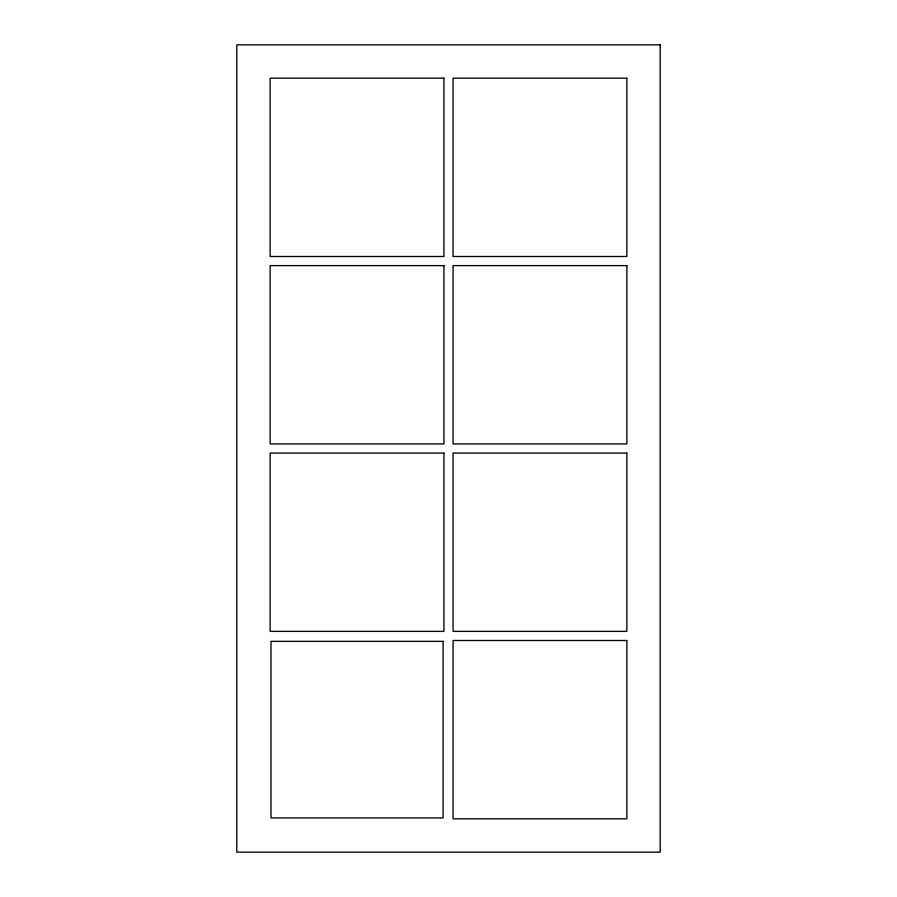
<?xml version="1.0" encoding="UTF-8"?>
<svg xmlns="http://www.w3.org/2000/svg" width="897" height="897" viewBox="0 0 897 897"><rect width="100%" height="100%" fill="white"/><g stroke="black" fill="none" stroke-linecap="round" stroke-linejoin="round"><path stroke-width="1.35" d="M660.192 44.85L236.808 44.85L236.808 852.15L660.192 852.15L660.192 44.85M443.937 78.185L270.143 78.185L270.143 256.497L443.937 256.497L443.937 78.185M626.857 78.185L453.063 78.185L453.063 256.497L626.857 256.497L626.857 78.185M443.937 265.624L270.143 265.624L270.143 443.937L443.937 443.937L443.937 265.624M626.857 265.624L453.063 265.624L453.063 443.937L626.857 443.937L626.857 265.624M443.937 453.063L270.143 453.063L270.143 631.376L443.937 631.376L443.937 453.063M626.857 453.063L453.063 453.063L453.063 631.376L626.857 631.376L626.857 453.063M626.857 640.503L453.063 640.503L453.063 818.815L626.857 818.815L626.857 640.503M443.073 641.366L271.006 641.366L271.006 817.941L443.073 817.941L443.073 641.366"/></g></svg>
